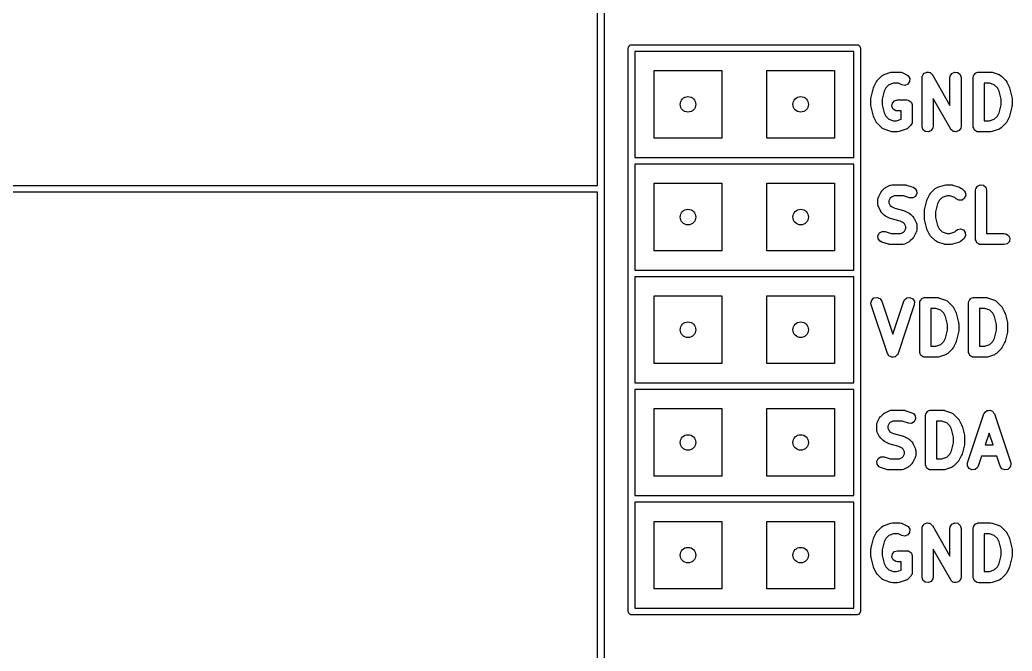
# Model space of a CAD drawing. Extents: x 0.02 to 3.19, y 0.04 to 3.94.
# Drawn here: x 2.307 to 3.188, y 1.64 to 2.2 of the extents above; entities that cross this region are included whole.
import ezdxf

# ---------------------------------------------------------------- set-up
doc = ezdxf.new("R2010")
doc.units = 0
doc.header["$MEASUREMENT"] = 0
doc.layers.add('BLACK', color=7, linetype='CONTINUOUS')

msp = doc.modelspace()

# ---------------------------------------------------------------- linework, layer by layer
at = {"layer": 'BLACK', "linetype": 'CONTINUOUS'}
for p, q in [((2.82559, 3.55), (2.82559, 2.05)), ((2.81969, 2.05295), (2.81969, 3.54705)), ((2.84705, 2.175), (2.84711, 2.17538)), ((2.84709, 2.17551), (2.84716, 2.17563)), ((2.84711, 2.17538), (2.84709, 2.17551)), ((2.84716, 2.17563), (2.84723, 2.17601)), ((2.84723, 2.17601), (2.84772, 2.1766)), ((2.84772, 2.1766), (2.8481, 2.17726)), ((2.8481, 2.17726), (2.84835, 2.17735)), ((2.84835, 2.17735), (2.84852, 2.17756)), ((2.84852, 2.17756), (2.84928, 2.17769)), ((2.84928, 2.17769), (2.85, 2.17795)), ((2.85, 2.17795), (3.05, 2.17795)), ((3.05, 2.17795), (3.05038, 2.17789)), ((3.05038, 2.17789), (3.05051, 2.17791)), ((3.05051, 2.17791), (3.05063, 2.17784)), ((3.05063, 2.17784), (3.05101, 2.17777)), ((3.05101, 2.17777), (3.0516, 2.17728)), ((3.0516, 2.17728), (3.05226, 2.1769)), ((3.05226, 2.1769), (3.05235, 2.17665)), ((3.05235, 2.17665), (3.05256, 2.17648)), ((3.05256, 2.17648), (3.05269, 2.17572)), ((3.05269, 2.17572), (3.05295, 2.175)), ((2.84705, 2.075), (2.84705, 2.175)), ((2.85295, 2.17205), (2.85295, 2.07795)), ((3.04705, 2.17205), (2.85295, 2.17205)), ((3.04705, 2.07795), (3.04705, 2.17205)), ((3.05295, 2.175), (3.05295, 2.075)), ((2.87, 2.095), (2.87, 2.155)), ((2.87, 2.155), (2.93, 2.155)), ((2.93, 2.155), (2.93, 2.095)), ((2.97, 2.095), (2.97, 2.155)), ((2.97, 2.155), (3.03, 2.155)), ((3.03, 2.155), (3.03, 2.095)), ((3.0679, 2.14608), (3.07203, 2.1502)), ((3.07203, 2.1502), (3.07315, 2.15104)), ((3.07315, 2.15104), (3.07358, 2.15114)), ((3.07358, 2.15114), (3.07395, 2.15139)), ((3.07395, 2.15139), (3.08014, 2.15345)), ((3.08014, 2.15345), (3.08152, 2.1537)), ((3.08152, 2.1537), (3.0816, 2.15368)), ((3.0816, 2.15368), (3.08169, 2.15371)), ((3.08169, 2.15371), (3.08788, 2.15371)), ((3.08788, 2.15371), (3.08927, 2.15351)), ((3.08927, 2.15351), (3.08964, 2.15326)), ((3.08964, 2.15326), (3.09008, 2.15319)), ((3.09008, 2.15319), (3.0942, 2.15112)), ((3.0942, 2.15112), (3.09536, 2.15033)), ((3.09536, 2.15033), (3.09677, 2.14794)), ((3.10771, 2.14878), (3.1079, 2.15017)), ((3.10771, 2.10548), (3.10771, 2.14878)), ((3.1079, 2.15017), (3.10798, 2.15028)), ((3.10798, 2.15041), (3.10872, 2.15144)), ((3.10798, 2.15028), (3.10798, 2.15041)), ((3.10872, 2.15144), (3.1094, 2.1525)), ((3.1094, 2.1525), (3.10952, 2.15256)), ((3.10952, 2.15256), (3.1096, 2.15267)), ((3.1096, 2.15267), (3.11078, 2.15313)), ((3.11078, 2.15313), (3.11193, 2.15366)), ((3.11193, 2.15366), (3.11206, 2.15364)), ((3.11206, 2.15364), (3.11218, 2.15369)), ((3.11218, 2.15369), (3.11342, 2.15344)), ((3.11342, 2.15344), (3.11467, 2.15326)), ((3.11467, 2.15326), (3.11477, 2.15317)), ((3.11477, 2.15317), (3.1149, 2.15315)), ((3.1149, 2.15315), (3.11581, 2.15227)), ((3.11581, 2.15227), (3.11677, 2.15144)), ((3.11677, 2.15144), (3.1168, 2.15132)), ((3.1168, 2.15132), (3.1169, 2.15123)), ((3.1169, 2.15123), (3.13245, 2.12401)), ((3.13245, 2.14878), (3.13265, 2.15017)), ((3.13245, 2.12401), (3.13245, 2.14878)), ((3.13265, 2.15017), (3.13415, 2.1525)), ((3.13415, 2.1525), (3.13667, 2.15366)), ((3.13667, 2.15366), (3.13942, 2.15326)), ((3.13942, 2.15326), (3.14151, 2.15144)), ((3.14151, 2.15144), (3.14229, 2.14878)), ((3.14229, 2.14878), (3.14229, 2.10548)), ((3.15307, 2.14878), (3.15327, 2.15017)), ((3.15307, 2.10548), (3.15307, 2.14878)), ((3.15327, 2.15017), (3.15347, 2.15047)), ((3.15347, 2.15047), (3.15352, 2.15083)), ((3.15352, 2.15083), (3.15421, 2.15162)), ((3.15421, 2.15162), (3.15477, 2.1525)), ((3.15477, 2.1525), (3.1551, 2.15265)), ((3.1551, 2.15265), (3.15534, 2.15292)), ((3.15534, 2.15292), (3.15634, 2.15322)), ((3.15634, 2.15322), (3.1573, 2.15366)), ((3.1573, 2.15366), (3.15765, 2.1536)), ((3.15765, 2.1536), (3.158, 2.15371)), ((3.158, 2.15371), (3.16831, 2.15371)), ((3.16831, 2.15371), (3.16969, 2.15351)), ((3.16969, 2.15351), (3.16977, 2.15346)), ((3.16977, 2.15346), (3.16986, 2.15345)), ((3.16986, 2.15345), (3.17605, 2.15139)), ((3.17605, 2.15139), (3.1773, 2.15076)), ((3.1773, 2.15076), (3.17758, 2.15042)), ((3.17758, 2.15042), (3.17797, 2.1502)), ((3.17797, 2.1502), (3.1821, 2.14608)), ((3.06455, 2.13967), (3.06489, 2.1405)), ((3.06489, 2.1405), (3.06492, 2.14067)), ((3.06492, 2.14067), (3.06698, 2.1448)), ((3.06698, 2.1448), (3.06778, 2.14595)), ((3.06778, 2.14595), (3.06786, 2.146)), ((3.06786, 2.146), (3.0679, 2.14608)), ((3.07816, 2.14242), (3.07543, 2.13968)), ((3.08249, 2.14386), (3.07816, 2.14242)), ((3.08672, 2.14386), (3.08249, 2.14386)), ((3.0898, 2.14232), (3.08672, 2.14386)), ((3.09253, 2.14183), (3.0898, 2.14232)), ((3.09509, 2.14289), (3.09253, 2.14183)), ((3.09667, 2.14517), (3.09509, 2.14289)), ((3.09677, 2.14794), (3.09667, 2.14517)), ((3.16751, 2.14386), (3.16292, 2.14386)), ((3.16292, 2.14386), (3.16292, 2.1104)), ((3.17184, 2.14242), (3.16751, 2.14386)), ((3.17457, 2.13968), (3.17184, 2.14242)), ((3.1821, 2.14608), (3.18294, 2.14496)), ((3.18294, 2.14496), (3.18296, 2.14487)), ((3.18296, 2.14487), (3.18302, 2.1448)), ((3.18302, 2.1448), (3.18508, 2.14067)), ((3.18508, 2.14067), (3.18537, 2.13982)), ((3.18537, 2.13982), (3.18545, 2.13967)), ((3.06234, 2.13022), (3.06249, 2.13128)), ((3.06248, 2.13142), (3.06455, 2.13967)), ((3.06249, 2.13128), (3.06248, 2.13142)), ((3.07396, 2.13676), (3.07218, 2.12962)), ((3.07543, 2.13968), (3.07396, 2.13676)), ((3.17604, 2.13676), (3.17457, 2.13968)), ((3.17782, 2.12962), (3.17604, 2.13676)), ((3.18545, 2.13967), (3.18752, 2.13142)), ((3.18752, 2.13142), (3.18763, 2.13035)), ((3.06234, 2.12404), (3.06234, 2.13022)), ((3.06237, 2.12391), (3.06234, 2.12404)), ((3.06248, 2.12284), (3.06237, 2.12391)), ((3.06455, 2.11459), (3.06248, 2.12284)), ((3.07218, 2.12962), (3.07218, 2.12464)), ((3.07218, 2.12464), (3.07396, 2.11751)), ((3.08095, 2.12334), (3.08134, 2.12608)), ((3.0821, 2.12081), (3.08095, 2.12334)), ((3.08134, 2.12608), (3.08316, 2.12818)), ((3.08316, 2.12818), (3.08582, 2.12896)), ((3.08582, 2.12896), (3.09407, 2.12896)), ((3.09407, 2.12896), (3.09545, 2.12876)), ((3.09545, 2.12876), (3.09576, 2.12857)), ((3.09576, 2.12857), (3.09611, 2.12851)), ((3.09611, 2.12851), (3.0969, 2.12783)), ((3.0969, 2.12783), (3.09779, 2.12726)), ((3.09779, 2.12726), (3.09793, 2.12693)), ((3.09793, 2.12693), (3.09821, 2.1267)), ((3.09821, 2.1267), (3.0985, 2.12569)), ((3.0985, 2.12569), (3.09894, 2.12474)), ((3.09894, 2.12474), (3.09889, 2.12438)), ((3.09889, 2.12438), (3.09899, 2.12404)), ((3.09899, 2.12404), (3.09899, 2.1096)), ((3.1331, 2.10304), (3.11755, 2.13025)), ((3.11755, 2.13025), (3.11755, 2.10548)), ((3.17604, 2.11751), (3.17782, 2.12464)), ((3.17782, 2.12464), (3.17782, 2.12962)), ((3.18752, 2.12284), (3.18545, 2.11459)), ((3.18766, 2.12404), (3.18751, 2.12298)), ((3.18751, 2.12298), (3.18752, 2.12284)), ((3.18763, 2.13035), (3.18766, 2.13022)), ((3.18766, 2.13022), (3.18766, 2.12404)), ((3.06463, 2.11445), (3.06455, 2.11459)), ((3.06492, 2.11359), (3.06463, 2.11445)), ((3.06698, 2.10946), (3.06492, 2.11359)), ((3.07396, 2.11751), (3.07543, 2.11458)), ((3.07543, 2.11458), (3.07816, 2.11184)), ((3.08443, 2.11932), (3.0821, 2.12081)), ((3.08582, 2.11912), (3.08443, 2.11932)), ((3.08915, 2.11912), (3.08582, 2.11912)), ((3.08915, 2.11177), (3.08915, 2.11912)), ((3.17184, 2.11184), (3.17457, 2.11458)), ((3.17457, 2.11458), (3.17604, 2.11751)), ((3.18508, 2.11359), (3.18302, 2.10946)), ((3.18511, 2.11376), (3.18508, 2.11359)), ((3.18545, 2.11459), (3.18511, 2.11376)), ((3.06704, 2.1094), (3.06698, 2.10946)), ((3.06706, 2.10931), (3.06704, 2.1094)), ((3.0679, 2.10818), (3.06706, 2.10931)), ((3.07203, 2.10406), (3.0679, 2.10818)), ((3.07816, 2.11184), (3.08249, 2.1104)), ((3.08249, 2.1104), (3.08502, 2.1104)), ((3.08502, 2.1104), (3.08915, 2.11177)), ((3.09755, 2.10612), (3.09548, 2.10406)), ((3.09813, 2.10719), (3.09755, 2.10612)), ((3.09879, 2.10822), (3.09813, 2.10719)), ((3.09882, 2.10846), (3.09879, 2.10822)), ((3.09888, 2.10856), (3.09882, 2.10846)), ((3.09899, 2.1096), (3.09886, 2.10873)), ((3.09886, 2.10873), (3.09888, 2.10856)), ((3.10849, 2.10282), (3.10771, 2.10548)), ((3.11755, 2.10548), (3.11735, 2.10409)), ((3.14229, 2.10548), (3.1421, 2.10409)), ((3.15318, 2.10513), (3.15307, 2.10548)), ((3.15312, 2.10478), (3.15318, 2.10513)), ((3.15356, 2.10382), (3.15312, 2.10478)), ((3.16292, 2.1104), (3.16751, 2.1104)), ((3.16751, 2.1104), (3.17184, 2.11184)), ((3.1821, 2.10818), (3.17797, 2.10406)), ((3.18214, 2.10826), (3.1821, 2.10818)), ((3.18222, 2.10831), (3.18214, 2.10826)), ((3.18302, 2.10946), (3.18222, 2.10831)), ((3.07242, 2.10385), (3.07203, 2.10406)), ((3.0727, 2.1035), (3.07242, 2.10385)), ((3.07395, 2.10287), (3.0727, 2.1035)), ((3.08014, 2.10081), (3.07395, 2.10287)), ((3.08023, 2.10081), (3.08014, 2.10081)), ((3.08031, 2.10076), (3.08023, 2.10081)), ((3.08169, 2.10056), (3.08031, 2.10076)), ((3.08582, 2.10056), (3.08169, 2.10056)), ((3.08591, 2.10058), (3.08582, 2.10056)), ((3.086, 2.10056), (3.08591, 2.10058)), ((3.08737, 2.10081), (3.086, 2.10056)), ((3.09356, 2.10287), (3.08737, 2.10081)), ((3.09393, 2.10313), (3.09356, 2.10287)), ((3.09436, 2.10322), (3.09393, 2.10313)), ((3.09548, 2.10406), (3.09436, 2.10322)), ((3.11058, 2.101), (3.10849, 2.10282)), ((3.11333, 2.10061), (3.11058, 2.101)), ((3.11585, 2.10176), (3.11333, 2.10061)), ((3.11735, 2.10409), (3.11585, 2.10176)), ((3.1332, 2.10294), (3.1331, 2.10304)), ((3.13323, 2.10282), (3.1332, 2.10294)), ((3.13419, 2.10199), (3.13323, 2.10282)), ((3.1351, 2.10111), (3.13419, 2.10199)), ((3.13523, 2.10109), (3.1351, 2.10111)), ((3.13533, 2.101), (3.13523, 2.10109)), ((3.13658, 2.10082), (3.13533, 2.101)), ((3.13782, 2.10058), (3.13658, 2.10082)), ((3.13794, 2.10062), (3.13782, 2.10058)), ((3.13807, 2.10061), (3.13794, 2.10062)), ((3.13922, 2.10113), (3.13807, 2.10061)), ((3.1404, 2.1016), (3.13922, 2.10113)), ((3.14048, 2.1017), (3.1404, 2.1016)), ((3.1406, 2.10176), (3.14048, 2.1017)), ((3.14128, 2.10282), (3.1406, 2.10176)), ((3.14202, 2.10385), (3.14128, 2.10282)), ((3.1421, 2.10409), (3.14202, 2.10398)), ((3.14202, 2.10398), (3.14202, 2.10385)), ((3.15386, 2.10282), (3.15356, 2.10382)), ((3.15413, 2.10258), (3.15386, 2.10282)), ((3.15428, 2.10225), (3.15413, 2.10258)), ((3.15516, 2.10169), (3.15428, 2.10225)), ((3.15595, 2.101), (3.15516, 2.10169)), ((3.15631, 2.10095), (3.15595, 2.101)), ((3.15661, 2.10076), (3.15631, 2.10095)), ((3.158, 2.10056), (3.15661, 2.10076)), ((3.16831, 2.10056), (3.158, 2.10056)), ((3.1684, 2.10058), (3.16831, 2.10056)), ((3.16848, 2.10056), (3.1684, 2.10058)), ((3.16986, 2.10081), (3.16848, 2.10056)), ((3.17605, 2.10287), (3.16986, 2.10081)), ((3.17642, 2.10313), (3.17605, 2.10287)), ((3.17685, 2.10322), (3.17642, 2.10313)), ((3.17797, 2.10406), (3.17685, 2.10322)), ((2.93, 2.095), (2.87, 2.095)), ((3.03, 2.095), (2.97, 2.095)), ((2.84705, 1.975), (2.84705, 2.075)), ((2.84705, 2.075), (2.84705, 2.075)), ((2.85295, 2.07795), (3.04705, 2.07795)), ((2.85295, 2.07205), (2.85295, 1.97795)), ((3.04705, 2.07205), (2.85295, 2.07205)), ((3.04705, 1.97795), (3.04705, 2.07205)), ((3.05295, 2.075), (3.05295, 1.975)), ((0.030315, 2.05295), (2.81969, 2.05295)), ((2.87, 1.995), (2.87, 2.055)), ((2.87, 2.055), (2.93, 2.055)), ((2.93, 2.055), (2.93, 1.995)), ((2.97, 1.995), (2.97, 2.055)), ((2.97, 2.055), (3.03, 2.055)), ((3.03, 2.055), (3.03, 1.995)), ((3.07537, 2.05112), (3.07949, 2.05319)), ((3.07949, 2.05319), (3.08082, 2.05363)), ((3.08082, 2.05363), (3.08126, 2.05358)), ((3.08126, 2.05358), (3.08169, 2.05371)), ((3.08169, 2.05371), (3.092, 2.05371)), ((3.092, 2.05371), (3.09339, 2.05351)), ((3.09339, 2.05351), (3.09347, 2.05346)), ((3.09347, 2.05346), (3.09356, 2.05345)), ((3.09356, 2.05345), (3.09975, 2.05139)), ((3.12138, 2.05139), (3.12757, 2.05345)), ((3.12757, 2.05345), (3.12895, 2.0537)), ((3.12895, 2.0537), (3.12904, 2.05368)), ((3.12904, 2.05368), (3.12912, 2.05371)), ((3.12912, 2.05371), (3.13325, 2.05371)), ((3.13325, 2.05371), (3.13464, 2.05351)), ((3.13464, 2.05351), (3.13471, 2.05346)), ((3.13471, 2.05346), (3.13481, 2.05345)), ((3.13481, 2.05345), (3.14099, 2.05139)), ((3.15534, 2.05017), (3.15684, 2.0525)), ((3.15684, 2.0525), (3.15936, 2.05366)), ((3.15936, 2.05366), (3.1621, 2.05326)), ((3.1621, 2.05326), (3.1642, 2.05144)), ((2.81969, 2.04705), (0.030315, 2.04705)), ((2.81969, 0.552953), (2.81969, 2.04705)), ((2.82559, 2.05), (2.82559, 0.55)), ((3.06904, 2.04274), (3.0711, 2.04686)), ((3.0711, 2.04686), (3.0719, 2.04801)), ((3.0719, 2.04801), (3.07198, 2.04806)), ((3.07198, 2.04806), (3.07203, 2.04814)), ((3.07203, 2.04814), (3.07409, 2.0502)), ((3.07409, 2.0502), (3.07521, 2.05104)), ((3.07521, 2.05104), (3.0753, 2.05106)), ((3.0753, 2.05106), (3.07537, 2.05112)), ((3.08285, 2.04386), (3.08048, 2.04268)), ((3.09121, 2.04386), (3.08285, 2.04386)), ((3.09663, 2.04205), (3.09121, 2.04386)), ((3.10179, 2.04337), (3.09941, 2.04195)), ((3.09975, 2.05139), (3.101, 2.05076)), ((3.101, 2.05076), (3.10274, 2.0486)), ((3.10303, 2.04585), (3.10179, 2.04337)), ((3.10274, 2.0486), (3.10303, 2.04585)), ((3.11235, 2.04067), (3.11441, 2.0448)), ((3.11441, 2.0448), (3.11521, 2.04595)), ((3.11521, 2.04595), (3.11529, 2.046)), ((3.11529, 2.046), (3.11533, 2.04608)), ((3.11533, 2.04608), (3.11946, 2.0502)), ((3.11946, 2.0502), (3.12058, 2.05104)), ((3.12058, 2.05104), (3.12102, 2.05114)), ((3.12102, 2.05114), (3.12138, 2.05139)), ((3.12992, 2.04386), (3.1256, 2.04242)), ((3.13245, 2.04386), (3.12992, 2.04386)), ((3.13678, 2.04242), (3.13245, 2.04386)), ((3.14099, 2.05139), (3.14224, 2.05076)), ((3.14224, 2.05076), (3.14252, 2.05042)), ((3.14252, 2.05042), (3.14292, 2.0502)), ((3.14292, 2.0502), (3.14498, 2.04814)), ((3.14498, 2.04814), (3.14582, 2.04702)), ((3.14641, 2.04431), (3.14544, 2.04171)), ((3.14582, 2.04702), (3.14641, 2.04431)), ((3.15514, 2.04878), (3.15534, 2.05017)), ((3.15514, 2.00548), (3.15514, 2.04878)), ((3.1642, 2.05144), (3.16498, 2.04878)), ((3.16498, 2.04878), (3.16498, 2.0104)), ((3.06852, 2.04054), (3.06872, 2.04192)), ((3.06852, 2.03641), (3.06852, 2.04054)), ((3.06865, 2.03598), (3.06852, 2.03641)), ((3.0686, 2.03554), (3.06865, 2.03598)), ((3.06904, 2.03421), (3.0686, 2.03554)), ((3.06872, 2.04192), (3.06896, 2.0423)), ((3.06896, 2.0423), (3.06904, 2.04274)), ((3.0711, 2.03009), (3.06904, 2.03421)), ((3.07955, 2.04174), (3.07837, 2.03937)), ((3.07837, 2.03937), (3.07837, 2.03757)), ((3.07837, 2.03757), (3.07955, 2.0352)), ((3.08048, 2.04268), (3.07955, 2.04174)), ((3.07955, 2.0352), (3.08048, 2.03427)), ((3.08048, 2.03427), (3.08341, 2.03281)), ((3.09941, 2.04195), (3.09663, 2.04205)), ((3.10991, 2.03142), (3.11198, 2.03967)), ((3.11198, 2.03967), (3.11232, 2.0405)), ((3.11232, 2.0405), (3.11235, 2.04067)), ((3.12139, 2.03676), (3.11961, 2.02962)), ((3.12286, 2.03968), (3.12139, 2.03676)), ((3.1256, 2.04242), (3.12286, 2.03968)), ((3.13802, 2.04118), (3.13678, 2.04242)), ((3.14045, 2.03985), (3.13802, 2.04118)), ((3.14322, 2.04005), (3.14045, 2.03985)), ((3.14544, 2.04171), (3.14322, 2.04005)), ((3.07117, 2.03002), (3.0711, 2.03009)), ((3.07119, 2.02993), (3.07117, 2.03002)), ((3.07203, 2.02881), (3.07119, 2.02993)), ((3.07409, 2.02674), (3.07203, 2.02881)), ((3.07417, 2.0267), (3.07409, 2.02674)), ((3.07422, 2.02662), (3.07417, 2.0267)), ((3.07537, 2.02582), (3.07422, 2.02662)), ((3.07949, 2.02376), (3.07537, 2.02582)), ((3.08341, 2.03281), (3.09114, 2.03087)), ((3.09114, 2.03087), (3.09197, 2.03053)), ((3.09197, 2.03053), (3.09214, 2.0305)), ((3.09214, 2.0305), (3.09627, 2.02844)), ((3.09627, 2.02844), (3.09742, 2.02764)), ((3.09742, 2.02764), (3.09747, 2.02756)), ((3.09747, 2.02756), (3.09755, 2.02752)), ((3.09755, 2.02752), (3.09961, 2.02545)), ((3.09961, 2.02545), (3.10045, 2.02433)), ((3.10977, 2.03022), (3.10992, 2.03128)), ((3.10977, 2.02404), (3.10977, 2.03022)), ((3.10992, 2.03128), (3.10991, 2.03142)), ((3.11961, 2.02962), (3.11961, 2.02464)), ((3.07966, 2.02373), (3.07949, 2.02376)), ((3.0805, 2.02339), (3.07966, 2.02373)), ((3.08822, 2.02146), (3.0805, 2.02339)), ((3.09115, 2.01999), (3.08822, 2.02146)), ((3.09208, 2.01906), (3.09115, 2.01999)), ((3.09327, 2.01669), (3.09208, 2.01906)), ((3.09327, 2.01489), (3.09327, 2.01669)), ((3.10045, 2.02433), (3.10047, 2.02424)), ((3.10047, 2.02424), (3.10053, 2.02418)), ((3.10053, 2.02418), (3.10259, 2.02005)), ((3.10259, 2.02005), (3.10303, 2.01872)), ((3.10303, 2.01872), (3.10299, 2.01828)), ((3.10299, 2.01828), (3.10311, 2.01785)), ((3.10311, 2.01785), (3.10311, 2.01373)), ((3.10981, 2.02391), (3.10977, 2.02404)), ((3.10991, 2.02284), (3.10981, 2.02391)), ((3.11198, 2.01459), (3.10991, 2.02284)), ((3.11961, 2.02464), (3.12139, 2.01751)), ((3.12139, 2.01751), (3.12286, 2.01458)), ((3.0686, 2.00842), (3.06984, 2.01089)), ((3.0689, 2.00566), (3.0686, 2.00842)), ((3.06984, 2.01089), (3.07223, 2.01231)), ((3.07223, 2.01231), (3.075, 2.01221)), ((3.075, 2.01221), (3.08043, 2.0104)), ((3.08043, 2.0104), (3.08878, 2.0104)), ((3.08878, 2.0104), (3.09115, 2.01158)), ((3.09115, 2.01158), (3.09208, 2.01252)), ((3.09208, 2.01252), (3.09327, 2.01489)), ((3.10259, 2.01153), (3.10053, 2.0074)), ((3.10267, 2.01196), (3.10259, 2.01153)), ((3.10291, 2.01234), (3.10267, 2.01196)), ((3.10311, 2.01373), (3.10291, 2.01234)), ((3.11206, 2.01445), (3.11198, 2.01459)), ((3.11235, 2.01359), (3.11206, 2.01445)), ((3.11441, 2.00946), (3.11235, 2.01359)), ((3.11447, 2.0094), (3.11441, 2.00946)), ((3.11449, 2.00931), (3.11447, 2.0094)), ((3.11533, 2.00818), (3.11449, 2.00931)), ((3.11946, 2.00406), (3.11533, 2.00818)), ((3.12286, 2.01458), (3.1256, 2.01184)), ((3.1256, 2.01184), (3.12992, 2.0104)), ((3.12992, 2.0104), (3.13245, 2.0104)), ((3.13245, 2.0104), (3.13678, 2.01184)), ((3.13678, 2.01184), (3.13802, 2.01308)), ((3.13802, 2.01308), (3.13914, 2.01392)), ((3.13914, 2.01392), (3.14185, 2.01451)), ((3.14185, 2.01451), (3.14445, 2.01354)), ((3.14445, 2.01354), (3.14611, 2.01132)), ((3.14631, 2.00856), (3.14498, 2.00612)), ((3.14611, 2.01132), (3.14631, 2.00856)), ((3.16498, 2.0104), (3.18068, 2.0104)), ((3.18068, 2.0104), (3.18207, 2.0102)), ((3.18207, 2.0102), (3.1844, 2.0087)), ((3.1844, 2.0087), (3.18555, 2.00618)), ((3.07064, 2.0035), (3.0689, 2.00566)), ((3.07189, 2.00287), (3.07064, 2.0035)), ((3.07807, 2.00081), (3.07189, 2.00287)), ((3.07817, 2.00081), (3.07807, 2.00081)), ((3.07824, 2.00076), (3.07817, 2.00081)), ((3.07963, 2.00056), (3.07824, 2.00076)), ((3.08994, 2.00056), (3.07963, 2.00056)), ((3.09037, 2.00068), (3.08994, 2.00056)), ((3.09081, 2.00063), (3.09037, 2.00068)), ((3.09214, 2.00108), (3.09081, 2.00063)), ((3.09627, 2.00314), (3.09214, 2.00108)), ((3.09633, 2.0032), (3.09627, 2.00314)), ((3.09642, 2.00322), (3.09633, 2.0032)), ((3.09755, 2.00406), (3.09642, 2.00322)), ((3.09961, 2.00612), (3.09755, 2.00406)), ((3.09965, 2.0062), (3.09961, 2.00612)), ((3.09973, 2.00625), (3.09965, 2.0062)), ((3.10053, 2.0074), (3.09973, 2.00625)), ((3.11985, 2.00385), (3.11946, 2.00406)), ((3.12013, 2.0035), (3.11985, 2.00385)), ((3.12138, 2.00287), (3.12013, 2.0035)), ((3.12757, 2.00081), (3.12138, 2.00287)), ((3.12766, 2.00081), (3.12757, 2.00081)), ((3.12774, 2.00076), (3.12766, 2.00081)), ((3.12912, 2.00056), (3.12774, 2.00076)), ((3.13325, 2.00056), (3.12912, 2.00056)), ((3.13334, 2.00058), (3.13325, 2.00056)), ((3.13343, 2.00056), (3.13334, 2.00058)), ((3.13481, 2.00081), (3.13343, 2.00056)), ((3.14099, 2.00287), (3.13481, 2.00081)), ((3.14136, 2.00313), (3.14099, 2.00287)), ((3.14179, 2.00322), (3.14136, 2.00313)), ((3.14292, 2.00406), (3.14179, 2.00322)), ((3.14498, 2.00612), (3.14292, 2.00406)), ((3.15524, 2.00513), (3.15514, 2.00548)), ((3.15519, 2.00478), (3.15524, 2.00513)), ((3.15562, 2.00382), (3.15519, 2.00478)), ((3.15592, 2.00282), (3.15562, 2.00382)), ((3.15619, 2.00258), (3.15592, 2.00282)), ((3.15634, 2.00225), (3.15619, 2.00258)), ((3.15722, 2.00169), (3.15634, 2.00225)), ((3.15801, 2.001), (3.15722, 2.00169)), ((3.15837, 2.00095), (3.15801, 2.001)), ((3.15867, 2.00076), (3.15837, 2.00095)), ((3.16006, 2.00056), (3.15867, 2.00076)), ((3.18068, 2.00056), (3.16006, 2.00056)), ((3.18334, 2.00134), (3.18068, 2.00056)), ((3.18516, 2.00343), (3.18334, 2.00134)), ((3.18555, 2.00618), (3.18516, 2.00343)), ((2.93, 1.995), (2.87, 1.995)), ((3.03, 1.995), (2.97, 1.995)), ((2.84705, 1.875), (2.84705, 1.975)), ((2.84705, 1.975), (2.84705, 1.975)), ((2.85295, 1.97795), (3.04705, 1.97795)), ((3.05295, 1.975), (3.05295, 1.875)), ((2.85295, 1.97205), (2.85295, 1.87795)), ((3.04705, 1.97205), (2.85295, 1.97205)), ((3.04705, 1.87795), (3.04705, 1.97205)), ((2.87, 1.895), (2.87, 1.955)), ((2.87, 1.955), (2.93, 1.955)), ((2.93, 1.955), (2.93, 1.895)), ((2.97, 1.895), (2.97, 1.955)), ((2.97, 1.955), (3.03, 1.955)), ((3.03, 1.955), (3.03, 1.895)), ((3.06234, 1.94861), (3.06302, 1.95129)), ((3.06259, 1.94723), (3.06234, 1.94861)), ((3.07702, 1.90392), (3.06259, 1.94723)), ((3.06302, 1.95129), (3.06505, 1.95318)), ((3.06505, 1.95318), (3.06778, 1.95368)), ((3.06778, 1.95368), (3.07034, 1.95262)), ((3.07034, 1.95262), (3.07193, 1.95034)), ((3.07193, 1.95034), (3.08169, 1.92104)), ((3.08169, 1.92104), (3.09146, 1.95034)), ((3.1008, 1.94723), (3.08636, 1.90392)), ((3.09146, 1.95034), (3.09209, 1.95159)), ((3.09209, 1.95159), (3.09425, 1.95333)), ((3.09425, 1.95333), (3.097, 1.95363)), ((3.097, 1.95363), (3.09948, 1.95238)), ((3.09948, 1.95238), (3.1009, 1.95)), ((3.1009, 1.95), (3.1008, 1.94723)), ((3.10564, 1.94878), (3.10584, 1.95017)), ((3.10564, 1.90548), (3.10564, 1.94878)), ((3.10584, 1.95017), (3.10604, 1.95047)), ((3.10604, 1.95047), (3.10609, 1.95083)), ((3.10609, 1.95083), (3.10677, 1.95162)), ((3.10677, 1.95162), (3.10734, 1.9525)), ((3.10734, 1.9525), (3.10767, 1.95265)), ((3.10767, 1.95265), (3.1079, 1.95292)), ((3.1079, 1.95292), (3.10891, 1.95322)), ((3.10891, 1.95322), (3.10986, 1.95366)), ((3.10986, 1.95366), (3.11022, 1.9536)), ((3.11022, 1.9536), (3.11056, 1.95371)), ((3.11056, 1.95371), (3.12088, 1.95371)), ((3.12088, 1.95371), (3.12226, 1.95351)), ((3.12226, 1.95351), (3.12234, 1.95346)), ((3.12234, 1.95346), (3.12243, 1.95345)), ((3.12243, 1.95345), (3.12862, 1.95139)), ((3.12862, 1.95139), (3.12987, 1.95076)), ((3.12987, 1.95076), (3.13015, 1.95042)), ((3.13015, 1.95042), (3.13054, 1.9502)), ((3.13054, 1.9502), (3.13467, 1.94608)), ((3.13467, 1.94608), (3.13551, 1.94496)), ((3.14895, 1.94878), (3.14915, 1.95017)), ((3.14895, 1.90548), (3.14895, 1.94878)), ((3.14915, 1.95017), (3.14934, 1.95047)), ((3.14934, 1.95047), (3.14939, 1.95083)), ((3.14939, 1.95083), (3.15008, 1.95162)), ((3.15008, 1.95162), (3.15065, 1.9525)), ((3.15065, 1.9525), (3.15098, 1.95265)), ((3.15098, 1.95265), (3.15121, 1.95292)), ((3.15121, 1.95292), (3.15222, 1.95322)), ((3.15222, 1.95322), (3.15317, 1.95366)), ((3.15317, 1.95366), (3.15353, 1.9536)), ((3.15353, 1.9536), (3.15387, 1.95371)), ((3.15387, 1.95371), (3.16418, 1.95371)), ((3.16418, 1.95371), (3.16557, 1.95351)), ((3.16557, 1.95351), (3.16565, 1.95346)), ((3.16565, 1.95346), (3.16574, 1.95345)), ((3.16574, 1.95345), (3.17193, 1.95139)), ((3.17193, 1.95139), (3.17318, 1.95076)), ((3.17318, 1.95076), (3.17346, 1.95042)), ((3.17346, 1.95042), (3.17385, 1.9502)), ((3.17385, 1.9502), (3.17797, 1.94608)), ((3.17797, 1.94608), (3.17881, 1.94496)), ((3.12008, 1.94386), (3.11549, 1.94386)), ((3.11549, 1.94386), (3.11549, 1.9104)), ((3.1244, 1.94242), (3.12008, 1.94386)), ((3.12714, 1.93968), (3.1244, 1.94242)), ((3.12861, 1.93676), (3.12714, 1.93968)), ((3.13551, 1.94496), (3.13553, 1.94487)), ((3.13553, 1.94487), (3.13559, 1.9448)), ((3.13559, 1.9448), (3.13765, 1.94067)), ((3.13765, 1.94067), (3.13794, 1.93982)), ((3.13794, 1.93982), (3.13802, 1.93967)), ((3.13802, 1.93967), (3.14009, 1.93142)), ((3.16338, 1.94386), (3.15879, 1.94386)), ((3.15879, 1.94386), (3.15879, 1.9104)), ((3.16771, 1.94242), (3.16338, 1.94386)), ((3.17045, 1.93968), (3.16771, 1.94242)), ((3.17191, 1.93676), (3.17045, 1.93968)), ((3.17881, 1.94496), (3.17883, 1.94487)), ((3.17883, 1.94487), (3.1789, 1.9448)), ((3.1789, 1.9448), (3.18096, 1.94067)), ((3.18096, 1.94067), (3.18124, 1.93982)), ((3.18124, 1.93982), (3.18133, 1.93967)), ((3.18133, 1.93967), (3.18339, 1.93142)), ((3.13039, 1.92962), (3.12861, 1.93676)), ((3.13039, 1.92464), (3.13039, 1.92962)), ((3.14009, 1.93142), (3.14019, 1.93035)), ((3.14019, 1.93035), (3.14023, 1.93022)), ((3.14023, 1.93022), (3.14023, 1.92404)), ((3.1737, 1.92962), (3.17191, 1.93676)), ((3.1737, 1.92464), (3.1737, 1.92962)), ((3.18339, 1.93142), (3.1835, 1.93035)), ((3.1835, 1.93035), (3.18354, 1.93022)), ((3.18354, 1.93022), (3.18354, 1.92404)), ((3.12861, 1.91751), (3.13039, 1.92464)), ((3.14009, 1.92284), (3.13802, 1.91459)), ((3.14023, 1.92404), (3.14008, 1.92298)), ((3.14008, 1.92298), (3.14009, 1.92284)), ((3.17191, 1.91751), (3.1737, 1.92464)), ((3.18339, 1.92284), (3.18133, 1.91459)), ((3.18354, 1.92404), (3.18339, 1.92298)), ((3.18339, 1.92298), (3.18339, 1.92284)), ((3.12008, 1.9104), (3.1244, 1.91184)), ((3.1244, 1.91184), (3.12714, 1.91458)), ((3.12714, 1.91458), (3.12861, 1.91751)), ((3.13765, 1.91359), (3.13559, 1.90946)), ((3.13768, 1.91376), (3.13765, 1.91359)), ((3.13802, 1.91459), (3.13768, 1.91376)), ((3.16338, 1.9104), (3.16771, 1.91184)), ((3.16771, 1.91184), (3.17045, 1.91458)), ((3.17045, 1.91458), (3.17191, 1.91751)), ((3.18096, 1.91359), (3.1789, 1.90946)), ((3.18099, 1.91376), (3.18096, 1.91359)), ((3.18133, 1.91459), (3.18099, 1.91376)), ((3.07772, 1.90292), (3.07702, 1.90392)), ((3.07834, 1.90188), (3.07772, 1.90292)), ((3.08573, 1.90267), (3.08479, 1.90191)), ((3.08585, 1.90289), (3.08573, 1.90267)), ((3.08593, 1.90297), (3.08585, 1.90289)), ((3.08597, 1.90314), (3.08593, 1.90297)), ((3.08636, 1.90392), (3.08597, 1.90314)), ((3.10574, 1.90513), (3.10564, 1.90548)), ((3.10569, 1.90478), (3.10574, 1.90513)), ((3.10613, 1.90382), (3.10569, 1.90478)), ((3.10642, 1.90282), (3.10613, 1.90382)), ((3.1067, 1.90258), (3.10642, 1.90282)), ((3.10685, 1.90225), (3.1067, 1.90258)), ((3.10773, 1.90169), (3.10685, 1.90225)), ((3.11549, 1.9104), (3.12008, 1.9104)), ((3.12862, 1.90287), (3.12243, 1.90081)), ((3.12898, 1.90313), (3.12862, 1.90287)), ((3.12942, 1.90322), (3.12898, 1.90313)), ((3.13054, 1.90406), (3.12942, 1.90322)), ((3.13467, 1.90818), (3.13054, 1.90406)), ((3.13471, 1.90826), (3.13467, 1.90818)), ((3.13479, 1.90831), (3.13471, 1.90826)), ((3.13559, 1.90946), (3.13479, 1.90831)), ((3.14905, 1.90513), (3.14895, 1.90548)), ((3.149, 1.90478), (3.14905, 1.90513)), ((3.14944, 1.90382), (3.149, 1.90478)), ((3.14973, 1.90282), (3.14944, 1.90382)), ((3.15, 1.90258), (3.14973, 1.90282)), ((3.15015, 1.90225), (3.15, 1.90258)), ((3.15103, 1.90169), (3.15015, 1.90225)), ((3.15879, 1.9104), (3.16338, 1.9104)), ((3.17193, 1.90287), (3.16574, 1.90081)), ((3.17229, 1.90313), (3.17193, 1.90287)), ((3.17273, 1.90322), (3.17229, 1.90313)), ((3.17385, 1.90406), (3.17273, 1.90322)), ((3.17797, 1.90818), (3.17385, 1.90406)), ((3.17802, 1.90826), (3.17797, 1.90818)), ((3.1781, 1.90831), (3.17802, 1.90826)), ((3.1789, 1.90946), (3.1781, 1.90831)), ((2.93, 1.895), (2.87, 1.895)), ((3.03, 1.895), (2.97, 1.895)), ((3.0785, 1.90179), (3.07834, 1.90188)), ((3.07861, 1.90164), (3.0785, 1.90179)), ((3.07973, 1.90118), (3.07861, 1.90164)), ((3.08082, 1.90063), (3.07973, 1.90118)), ((3.081, 1.90065), (3.08082, 1.90063)), ((3.08117, 1.90058), (3.081, 1.90065)), ((3.08237, 1.9008), (3.08117, 1.90058)), ((3.08357, 1.90093), (3.08237, 1.9008)), ((3.08372, 1.90104), (3.08357, 1.90093)), ((3.0839, 1.90108), (3.08372, 1.90104)), ((3.08479, 1.90191), (3.0839, 1.90108)), ((3.10852, 1.901), (3.10773, 1.90169)), ((3.10888, 1.90095), (3.10852, 1.901)), ((3.10918, 1.90076), (3.10888, 1.90095)), ((3.11056, 1.90056), (3.10918, 1.90076)), ((3.12088, 1.90056), (3.11056, 1.90056)), ((3.12096, 1.90058), (3.12088, 1.90056)), ((3.12105, 1.90056), (3.12096, 1.90058)), ((3.12243, 1.90081), (3.12105, 1.90056)), ((3.15183, 1.901), (3.15103, 1.90169)), ((3.15218, 1.90095), (3.15183, 1.901)), ((3.15248, 1.90076), (3.15218, 1.90095)), ((3.15387, 1.90056), (3.15248, 1.90076)), ((3.16418, 1.90056), (3.15387, 1.90056)), ((3.16427, 1.90058), (3.16418, 1.90056)), ((3.16436, 1.90056), (3.16427, 1.90058)), ((3.16574, 1.90081), (3.16436, 1.90056)), ((2.85295, 1.87795), (3.04705, 1.87795)), ((2.84705, 1.775), (2.84705, 1.875)), ((2.84705, 1.875), (2.84705, 1.875)), ((2.85295, 1.87205), (2.85295, 1.77795)), ((3.04705, 1.87205), (2.85295, 1.87205)), ((3.04705, 1.77795), (3.04705, 1.87205)), ((3.05295, 1.875), (3.05295, 1.775)), ((2.87, 1.795), (2.87, 1.855)), ((2.87, 1.855), (2.93, 1.855)), ((2.93, 1.855), (2.93, 1.795)), ((2.97, 1.795), (2.97, 1.855)), ((2.97, 1.855), (3.03, 1.855)), ((3.03, 1.855), (3.03, 1.795)), ((3.071, 1.84814), (3.07306, 1.8502)), ((3.07306, 1.8502), (3.07418, 1.85104)), ((3.07418, 1.85104), (3.07427, 1.85106)), ((3.07427, 1.85106), (3.07434, 1.85112)), ((3.07434, 1.85112), (3.07846, 1.85319)), ((3.07846, 1.85319), (3.07979, 1.85363)), ((3.07979, 1.85363), (3.08023, 1.85358)), ((3.08023, 1.85358), (3.08066, 1.85371)), ((3.08066, 1.85371), (3.09097, 1.85371)), ((3.09097, 1.85371), (3.09236, 1.85351)), ((3.09236, 1.85351), (3.09244, 1.85346)), ((3.09244, 1.85346), (3.09253, 1.85345)), ((3.09253, 1.85345), (3.09872, 1.85139)), ((3.09872, 1.85139), (3.09997, 1.85076)), ((3.09997, 1.85076), (3.10171, 1.8486)), ((3.1108, 1.84878), (3.111, 1.85017)), ((3.111, 1.85017), (3.11119, 1.85047)), ((3.11119, 1.85047), (3.11124, 1.85083)), ((3.11124, 1.85083), (3.11193, 1.85162)), ((3.11193, 1.85162), (3.1125, 1.8525)), ((3.1125, 1.8525), (3.11282, 1.85265)), ((3.11282, 1.85265), (3.11306, 1.85292)), ((3.11306, 1.85292), (3.11407, 1.85322)), ((3.11407, 1.85322), (3.11502, 1.85366)), ((3.11502, 1.85366), (3.11538, 1.8536)), ((3.11538, 1.8536), (3.11572, 1.85371)), ((3.11572, 1.85371), (3.12603, 1.85371)), ((3.12603, 1.85371), (3.12742, 1.85351)), ((3.12742, 1.85351), (3.1275, 1.85346)), ((3.1275, 1.85346), (3.12759, 1.85345)), ((3.12759, 1.85345), (3.13377, 1.85139)), ((3.13377, 1.85139), (3.13503, 1.85076)), ((3.13503, 1.85076), (3.13531, 1.85042)), ((3.13531, 1.85042), (3.1357, 1.8502)), ((3.1357, 1.8502), (3.13982, 1.84608)), ((3.14817, 1.80703), (3.16261, 1.85034)), ((3.16261, 1.85034), (3.163, 1.85112)), ((3.163, 1.85112), (3.16304, 1.85129)), ((3.16304, 1.85129), (3.16312, 1.85137)), ((3.16312, 1.85137), (3.16323, 1.85159)), ((3.16323, 1.85159), (3.16418, 1.85236)), ((3.16418, 1.85236), (3.16507, 1.85318)), ((3.16507, 1.85318), (3.16525, 1.85322)), ((3.16525, 1.85322), (3.16539, 1.85333)), ((3.16539, 1.85333), (3.1666, 1.85346)), ((3.1666, 1.85346), (3.1678, 1.85368)), ((3.1678, 1.85368), (3.16797, 1.85361)), ((3.16797, 1.85361), (3.16815, 1.85363)), ((3.16815, 1.85363), (3.16924, 1.85308)), ((3.16924, 1.85308), (3.17036, 1.85262)), ((3.17036, 1.85262), (3.17047, 1.85247)), ((3.17047, 1.85247), (3.17063, 1.85238)), ((3.17063, 1.85238), (3.17125, 1.85134)), ((3.17125, 1.85134), (3.17194, 1.85034)), ((3.17194, 1.85034), (3.18638, 1.80703)), ((3.06749, 1.84054), (3.06769, 1.84192)), ((3.06749, 1.83641), (3.06749, 1.84054)), ((3.06769, 1.84192), (3.06793, 1.8423)), ((3.06793, 1.8423), (3.06801, 1.84274)), ((3.06801, 1.84274), (3.07007, 1.84686)), ((3.07007, 1.84686), (3.07087, 1.84801)), ((3.07087, 1.84801), (3.07095, 1.84806)), ((3.07095, 1.84806), (3.071, 1.84814)), ((3.07852, 1.84174), (3.07733, 1.83937)), ((3.07945, 1.84268), (3.07852, 1.84174)), ((3.08182, 1.84386), (3.07945, 1.84268)), ((3.09017, 1.84386), (3.08182, 1.84386)), ((3.0956, 1.84205), (3.09017, 1.84386)), ((3.09837, 1.84195), (3.0956, 1.84205)), ((3.10076, 1.84337), (3.09837, 1.84195)), ((3.102, 1.84585), (3.10076, 1.84337)), ((3.10171, 1.8486), (3.102, 1.84585)), ((3.1108, 1.80548), (3.1108, 1.84878)), ((3.12523, 1.84386), (3.12064, 1.84386)), ((3.12064, 1.84386), (3.12064, 1.8104)), ((3.12956, 1.84242), (3.12523, 1.84386)), ((3.1323, 1.83968), (3.12956, 1.84242)), ((3.13982, 1.84608), (3.14066, 1.84496)), ((3.14066, 1.84496), (3.14068, 1.84487)), ((3.14068, 1.84487), (3.14074, 1.8448)), ((3.14074, 1.8448), (3.14281, 1.84067)), ((3.14281, 1.84067), (3.14309, 1.83982)), ((3.06762, 1.83598), (3.06749, 1.83641)), ((3.06757, 1.83554), (3.06762, 1.83598)), ((3.06801, 1.83421), (3.06757, 1.83554)), ((3.07007, 1.83009), (3.06801, 1.83421)), ((3.07733, 1.83937), (3.07733, 1.83757)), ((3.07733, 1.83757), (3.07852, 1.8352)), ((3.07852, 1.8352), (3.07945, 1.83427)), ((3.07945, 1.83427), (3.08238, 1.83281)), ((3.08238, 1.83281), (3.0901, 1.83087)), ((3.13376, 1.83676), (3.1323, 1.83968)), ((3.13555, 1.82962), (3.13376, 1.83676)), ((3.14309, 1.83982), (3.14318, 1.83967)), ((3.14318, 1.83967), (3.14524, 1.83142)), ((3.16728, 1.83322), (3.16379, 1.82277)), ((3.17076, 1.82277), (3.16728, 1.83322)), ((3.07014, 1.83002), (3.07007, 1.83009)), ((3.07016, 1.82993), (3.07014, 1.83002)), ((3.071, 1.82881), (3.07016, 1.82993)), ((3.07306, 1.82674), (3.071, 1.82881)), ((3.07314, 1.8267), (3.07306, 1.82674)), ((3.07319, 1.82662), (3.07314, 1.8267)), ((3.07434, 1.82582), (3.07319, 1.82662)), ((3.07846, 1.82376), (3.07434, 1.82582)), ((3.07863, 1.82373), (3.07846, 1.82376)), ((3.07947, 1.82339), (3.07863, 1.82373)), ((3.08719, 1.82146), (3.07947, 1.82339)), ((3.0901, 1.83087), (3.09094, 1.83053)), ((3.09094, 1.83053), (3.09111, 1.8305)), ((3.09111, 1.8305), (3.09524, 1.82844)), ((3.09524, 1.82844), (3.09639, 1.82764)), ((3.09639, 1.82764), (3.09643, 1.82756)), ((3.09643, 1.82756), (3.09652, 1.82752)), ((3.09652, 1.82752), (3.09858, 1.82545)), ((3.09858, 1.82545), (3.09942, 1.82433)), ((3.09942, 1.82433), (3.09944, 1.82424)), ((3.09944, 1.82424), (3.0995, 1.82418)), ((3.0995, 1.82418), (3.10156, 1.82005)), ((3.13376, 1.81751), (3.13555, 1.82464)), ((3.13555, 1.82464), (3.13555, 1.82962)), ((3.14524, 1.82284), (3.14318, 1.81459)), ((3.14524, 1.83142), (3.14535, 1.83035)), ((3.14539, 1.82404), (3.14524, 1.82298)), ((3.14524, 1.82298), (3.14524, 1.82284)), ((3.14535, 1.83035), (3.14539, 1.83022)), ((3.14539, 1.83022), (3.14539, 1.82404)), ((3.09012, 1.81999), (3.08719, 1.82146)), ((3.09105, 1.81906), (3.09012, 1.81999)), ((3.09224, 1.81669), (3.09105, 1.81906)), ((3.09105, 1.81252), (3.09224, 1.81489)), ((3.09224, 1.81489), (3.09224, 1.81669)), ((3.10156, 1.82005), (3.102, 1.81872)), ((3.102, 1.81872), (3.10196, 1.81828)), ((3.10196, 1.81828), (3.10208, 1.81785)), ((3.10208, 1.81785), (3.10208, 1.81373)), ((3.12956, 1.81184), (3.1323, 1.81458)), ((3.1323, 1.81458), (3.13376, 1.81751)), ((3.14318, 1.81459), (3.14284, 1.81376)), ((3.16379, 1.82277), (3.17076, 1.82277)), ((3.06757, 1.80842), (3.06881, 1.81089)), ((3.06787, 1.80566), (3.06757, 1.80842)), ((3.0696, 1.8035), (3.06787, 1.80566)), ((3.06881, 1.81089), (3.0712, 1.81231)), ((3.0712, 1.81231), (3.07397, 1.81221)), ((3.07397, 1.81221), (3.0794, 1.8104)), ((3.0794, 1.8104), (3.08775, 1.8104)), ((3.08775, 1.8104), (3.09012, 1.81158)), ((3.09012, 1.81158), (3.09105, 1.81252)), ((3.09858, 1.80612), (3.09652, 1.80406)), ((3.09862, 1.8062), (3.09858, 1.80612)), ((3.0987, 1.80625), (3.09862, 1.8062)), ((3.0995, 1.8074), (3.0987, 1.80625)), ((3.10156, 1.81153), (3.0995, 1.8074)), ((3.10164, 1.81196), (3.10156, 1.81153)), ((3.10188, 1.81234), (3.10164, 1.81196)), ((3.10208, 1.81373), (3.10188, 1.81234)), ((3.1109, 1.80513), (3.1108, 1.80548)), ((3.12064, 1.8104), (3.12523, 1.8104)), ((3.12523, 1.8104), (3.12956, 1.81184)), ((3.13982, 1.80818), (3.1357, 1.80406)), ((3.13987, 1.80826), (3.13982, 1.80818)), ((3.13995, 1.80831), (3.13987, 1.80826)), ((3.14074, 1.80946), (3.13995, 1.80831)), ((3.14281, 1.81359), (3.14074, 1.80946)), ((3.14284, 1.81376), (3.14281, 1.81359)), ((3.14807, 1.80426), (3.14817, 1.80703)), ((3.16051, 1.81293), (3.15751, 1.80392)), ((3.17404, 1.81293), (3.16051, 1.81293)), ((3.17704, 1.80392), (3.17404, 1.81293)), ((3.18663, 1.80566), (3.18595, 1.80297)), ((3.18638, 1.80703), (3.18663, 1.80566)), ((3.07086, 1.80287), (3.0696, 1.8035)), ((3.07704, 1.80081), (3.07086, 1.80287)), ((3.07714, 1.80081), (3.07704, 1.80081)), ((3.07721, 1.80076), (3.07714, 1.80081)), ((3.0786, 1.80056), (3.07721, 1.80076)), ((3.08891, 1.80056), (3.0786, 1.80056)), ((3.08934, 1.80068), (3.08891, 1.80056)), ((3.08978, 1.80063), (3.08934, 1.80068)), ((3.09111, 1.80108), (3.08978, 1.80063)), ((3.09524, 1.80314), (3.09111, 1.80108)), ((3.0953, 1.8032), (3.09524, 1.80314)), ((3.09539, 1.80322), (3.0953, 1.8032)), ((3.09652, 1.80406), (3.09539, 1.80322)), ((3.11085, 1.80478), (3.1109, 1.80513)), ((3.11128, 1.80382), (3.11085, 1.80478)), ((3.11158, 1.80282), (3.11128, 1.80382)), ((3.11185, 1.80258), (3.11158, 1.80282)), ((3.112, 1.80225), (3.11185, 1.80258)), ((3.11288, 1.80169), (3.112, 1.80225)), ((3.11368, 1.801), (3.11288, 1.80169)), ((3.11403, 1.80095), (3.11368, 1.801)), ((3.11433, 1.80076), (3.11403, 1.80095)), ((3.11572, 1.80056), (3.11433, 1.80076)), ((3.12603, 1.80056), (3.11572, 1.80056)), ((3.12612, 1.80058), (3.12603, 1.80056)), ((3.12621, 1.80056), (3.12612, 1.80058)), ((3.12759, 1.80081), (3.12621, 1.80056)), ((3.13377, 1.80287), (3.12759, 1.80081)), ((3.13414, 1.80313), (3.13377, 1.80287)), ((3.13458, 1.80322), (3.13414, 1.80313)), ((3.1357, 1.80406), (3.13458, 1.80322)), ((3.14949, 1.80188), (3.14807, 1.80426)), ((3.15196, 1.80063), (3.14949, 1.80188)), ((3.15472, 1.80093), (3.15196, 1.80063)), ((3.15688, 1.80267), (3.15472, 1.80093)), ((3.15751, 1.80392), (3.15688, 1.80267)), ((3.17863, 1.80164), (3.17704, 1.80392)), ((3.18119, 1.80058), (3.17863, 1.80164)), ((3.18392, 1.80108), (3.18119, 1.80058)), ((3.18595, 1.80297), (3.18392, 1.80108)), ((2.93, 1.795), (2.87, 1.795)), ((3.03, 1.795), (2.97, 1.795)), ((2.84705, 1.675), (2.84705, 1.775)), ((2.84705, 1.775), (2.84705, 1.775)), ((2.85295, 1.77795), (3.04705, 1.77795)), ((2.85295, 1.77205), (2.85295, 1.67795)), ((3.04705, 1.77205), (2.85295, 1.77205)), ((3.04705, 1.67795), (3.04705, 1.77205)), ((3.05295, 1.775), (3.05295, 1.675)), ((2.87, 1.695), (2.87, 1.755)), ((2.87, 1.755), (2.93, 1.755)), ((2.93, 1.755), (2.93, 1.695)), ((2.97, 1.695), (2.97, 1.755)), ((2.97, 1.755), (3.03, 1.755)), ((3.03, 1.755), (3.03, 1.695)), ((3.07395, 1.75139), (3.08014, 1.75345)), ((3.08014, 1.75345), (3.08152, 1.7537)), ((3.08152, 1.7537), (3.0816, 1.75368)), ((3.0816, 1.75368), (3.08169, 1.75371)), ((3.08169, 1.75371), (3.08788, 1.75371)), ((3.08788, 1.75371), (3.08927, 1.75351)), ((3.08927, 1.75351), (3.08964, 1.75326)), ((3.08964, 1.75326), (3.09008, 1.75319)), ((3.09008, 1.75319), (3.0942, 1.75112)), ((3.10872, 1.75144), (3.1094, 1.7525)), ((3.1094, 1.7525), (3.10952, 1.75256)), ((3.10952, 1.75256), (3.1096, 1.75267)), ((3.1096, 1.75267), (3.11078, 1.75313)), ((3.11078, 1.75313), (3.11193, 1.75366)), ((3.11193, 1.75366), (3.11206, 1.75364)), ((3.11206, 1.75364), (3.11218, 1.75369)), ((3.11218, 1.75369), (3.11342, 1.75344)), ((3.11342, 1.75344), (3.11467, 1.75326)), ((3.11467, 1.75326), (3.11477, 1.75317)), ((3.11477, 1.75317), (3.1149, 1.75315)), ((3.1149, 1.75315), (3.11581, 1.75227)), ((3.13265, 1.75017), (3.13415, 1.7525)), ((3.13415, 1.7525), (3.13667, 1.75366)), ((3.13667, 1.75366), (3.13942, 1.75326)), ((3.13942, 1.75326), (3.14151, 1.75144)), ((3.15421, 1.75162), (3.15477, 1.7525)), ((3.15477, 1.7525), (3.1551, 1.75265)), ((3.1551, 1.75265), (3.15534, 1.75292)), ((3.15534, 1.75292), (3.15634, 1.75322)), ((3.15634, 1.75322), (3.1573, 1.75366)), ((3.1573, 1.75366), (3.15765, 1.7536)), ((3.15765, 1.7536), (3.158, 1.75371)), ((3.158, 1.75371), (3.16831, 1.75371)), ((3.16831, 1.75371), (3.16969, 1.75351)), ((3.16969, 1.75351), (3.16977, 1.75346)), ((3.16977, 1.75346), (3.16986, 1.75345)), ((3.16986, 1.75345), (3.17605, 1.75139)), ((3.06492, 1.74067), (3.06698, 1.7448)), ((3.06698, 1.7448), (3.06778, 1.74595)), ((3.06778, 1.74595), (3.06786, 1.746)), ((3.06786, 1.746), (3.0679, 1.74608)), ((3.0679, 1.74608), (3.07203, 1.7502)), ((3.07203, 1.7502), (3.07315, 1.75104)), ((3.07315, 1.75104), (3.07358, 1.75114)), ((3.07358, 1.75114), (3.07395, 1.75139)), ((3.08249, 1.74386), (3.07816, 1.74242)), ((3.08672, 1.74386), (3.08249, 1.74386)), ((3.0898, 1.74232), (3.08672, 1.74386)), ((3.0942, 1.75112), (3.09536, 1.75033)), ((3.09667, 1.74517), (3.09509, 1.74289)), ((3.09536, 1.75033), (3.09677, 1.74794)), ((3.09677, 1.74794), (3.09667, 1.74517)), ((3.10771, 1.74878), (3.1079, 1.75017)), ((3.10771, 1.70548), (3.10771, 1.74878)), ((3.1079, 1.75017), (3.10798, 1.75028)), ((3.10798, 1.75041), (3.10872, 1.75144)), ((3.10798, 1.75028), (3.10798, 1.75041)), ((3.11581, 1.75227), (3.11677, 1.75144)), ((3.11677, 1.75144), (3.1168, 1.75132)), ((3.1168, 1.75132), (3.1169, 1.75123)), ((3.1169, 1.75123), (3.13245, 1.72401)), ((3.13245, 1.74878), (3.13265, 1.75017)), ((3.13245, 1.72401), (3.13245, 1.74878)), ((3.14151, 1.75144), (3.14229, 1.74878)), ((3.14229, 1.74878), (3.14229, 1.70548)), ((3.15307, 1.74878), (3.15327, 1.75017)), ((3.15307, 1.70548), (3.15307, 1.74878)), ((3.15327, 1.75017), (3.15347, 1.75047)), ((3.15347, 1.75047), (3.15352, 1.75083)), ((3.15352, 1.75083), (3.15421, 1.75162)), ((3.16751, 1.74386), (3.16292, 1.74386)), ((3.16292, 1.74386), (3.16292, 1.7104)), ((3.17184, 1.74242), (3.16751, 1.74386)), ((3.17605, 1.75139), (3.1773, 1.75076)), ((3.1773, 1.75076), (3.17758, 1.75042)), ((3.17758, 1.75042), (3.17797, 1.7502)), ((3.17797, 1.7502), (3.1821, 1.74608)), ((3.1821, 1.74608), (3.18294, 1.74496)), ((3.18294, 1.74496), (3.18296, 1.74487)), ((3.18296, 1.74487), (3.18302, 1.7448)), ((3.18302, 1.7448), (3.18508, 1.74067)), ((3.06248, 1.73142), (3.06455, 1.73967)), ((3.06455, 1.73967), (3.06489, 1.7405)), ((3.06489, 1.7405), (3.06492, 1.74067)), ((3.07396, 1.73676), (3.07218, 1.72962)), ((3.07543, 1.73968), (3.07396, 1.73676)), ((3.07816, 1.74242), (3.07543, 1.73968)), ((3.09253, 1.74183), (3.0898, 1.74232)), ((3.09509, 1.74289), (3.09253, 1.74183)), ((3.17457, 1.73968), (3.17184, 1.74242)), ((3.17604, 1.73676), (3.17457, 1.73968)), ((3.17782, 1.72962), (3.17604, 1.73676)), ((3.18508, 1.74067), (3.18537, 1.73982)), ((3.18537, 1.73982), (3.18545, 1.73967)), ((3.18545, 1.73967), (3.18752, 1.73142)), ((3.06234, 1.73022), (3.06249, 1.73128)), ((3.06234, 1.72404), (3.06234, 1.73022)), ((3.06249, 1.73128), (3.06248, 1.73142)), ((3.07218, 1.72962), (3.07218, 1.72464)), ((3.08095, 1.72334), (3.08134, 1.72608)), ((3.08134, 1.72608), (3.08316, 1.72818)), ((3.08316, 1.72818), (3.08582, 1.72896)), ((3.08582, 1.72896), (3.09407, 1.72896)), ((3.09407, 1.72896), (3.09545, 1.72876)), ((3.09545, 1.72876), (3.09576, 1.72856)), ((3.09576, 1.72856), (3.09611, 1.72851)), ((3.09611, 1.72851), (3.0969, 1.72783)), ((3.0969, 1.72783), (3.09779, 1.72726)), ((3.09779, 1.72726), (3.09793, 1.72693)), ((3.09793, 1.72693), (3.09821, 1.7267)), ((3.09821, 1.7267), (3.0985, 1.72569)), ((3.1331, 1.70304), (3.11755, 1.73025)), ((3.11755, 1.73025), (3.11755, 1.70548)), ((3.17782, 1.72464), (3.17782, 1.72962)), ((3.18752, 1.73142), (3.18763, 1.73035)), ((3.18763, 1.73035), (3.18766, 1.73022)), ((3.18766, 1.73022), (3.18766, 1.72404)), ((3.06237, 1.72391), (3.06234, 1.72404)), ((3.06248, 1.72284), (3.06237, 1.72391)), ((3.06455, 1.71459), (3.06248, 1.72284)), ((3.07218, 1.72464), (3.07396, 1.71751)), ((3.07396, 1.71751), (3.07543, 1.71458)), ((3.0821, 1.72081), (3.08095, 1.72334)), ((3.08443, 1.71932), (3.0821, 1.72081)), ((3.08582, 1.71912), (3.08443, 1.71932)), ((3.08915, 1.71912), (3.08582, 1.71912)), ((3.08915, 1.71177), (3.08915, 1.71912)), ((3.0985, 1.72569), (3.09894, 1.72474)), ((3.09894, 1.72474), (3.09889, 1.72438)), ((3.09889, 1.72438), (3.09899, 1.72404)), ((3.09899, 1.72404), (3.09899, 1.7096)), ((3.17457, 1.71458), (3.17604, 1.71751)), ((3.17604, 1.71751), (3.17782, 1.72464)), ((3.18752, 1.72284), (3.18545, 1.71459)), ((3.18766, 1.72404), (3.18751, 1.72298)), ((3.18751, 1.72298), (3.18752, 1.72284)), ((3.06463, 1.71445), (3.06455, 1.71459)), ((3.06492, 1.71359), (3.06463, 1.71445)), ((3.06698, 1.70946), (3.06492, 1.71359)), ((3.06704, 1.7094), (3.06698, 1.70946)), ((3.06706, 1.70931), (3.06704, 1.7094)), ((3.0679, 1.70818), (3.06706, 1.70931)), ((3.07543, 1.71458), (3.07816, 1.71184)), ((3.07816, 1.71184), (3.08249, 1.7104)), ((3.08249, 1.7104), (3.08502, 1.7104)), ((3.08502, 1.7104), (3.08915, 1.71177)), ((3.09882, 1.70846), (3.09879, 1.70822)), ((3.09888, 1.70856), (3.09882, 1.70846)), ((3.09899, 1.7096), (3.09886, 1.70873)), ((3.09886, 1.70873), (3.09888, 1.70856)), ((3.16292, 1.7104), (3.16751, 1.7104)), ((3.16751, 1.7104), (3.17184, 1.71184)), ((3.17184, 1.71184), (3.17457, 1.71458)), ((3.18302, 1.70946), (3.18222, 1.70831)), ((3.18508, 1.71359), (3.18302, 1.70946)), ((3.18511, 1.71376), (3.18508, 1.71359)), ((3.18545, 1.71459), (3.18511, 1.71376)), ((3.07203, 1.70406), (3.0679, 1.70818)), ((3.07242, 1.70385), (3.07203, 1.70406)), ((3.0727, 1.7035), (3.07242, 1.70385)), ((3.07395, 1.70287), (3.0727, 1.7035)), ((3.08014, 1.70081), (3.07395, 1.70287)), ((3.08023, 1.70081), (3.08014, 1.70081)), ((3.08031, 1.70076), (3.08023, 1.70081)), ((3.08169, 1.70056), (3.08031, 1.70076)), ((3.08582, 1.70056), (3.08169, 1.70056)), ((3.08591, 1.70058), (3.08582, 1.70056)), ((3.086, 1.70056), (3.08591, 1.70058)), ((3.08737, 1.70081), (3.086, 1.70056)), ((3.09356, 1.70287), (3.08737, 1.70081)), ((3.09393, 1.70313), (3.09356, 1.70287)), ((3.09436, 1.70322), (3.09393, 1.70313)), ((3.09548, 1.70406), (3.09436, 1.70322)), ((3.09755, 1.70612), (3.09548, 1.70406)), ((3.09813, 1.70719), (3.09755, 1.70612)), ((3.09879, 1.70822), (3.09813, 1.70719)), ((3.10849, 1.70282), (3.10771, 1.70548)), ((3.11058, 1.701), (3.10849, 1.70282)), ((3.11333, 1.70061), (3.11058, 1.701)), ((3.11585, 1.70176), (3.11333, 1.70061)), ((3.11735, 1.70409), (3.11585, 1.70176)), ((3.11755, 1.70548), (3.11735, 1.70409)), ((3.1332, 1.70294), (3.1331, 1.70304)), ((3.13323, 1.70282), (3.1332, 1.70294)), ((3.13419, 1.70199), (3.13323, 1.70282)), ((3.1351, 1.70111), (3.13419, 1.70199)), ((3.13523, 1.70109), (3.1351, 1.70111)), ((3.13533, 1.701), (3.13523, 1.70109)), ((3.13658, 1.70082), (3.13533, 1.701)), ((3.13782, 1.70058), (3.13658, 1.70082)), ((3.13794, 1.70062), (3.13782, 1.70058)), ((3.13807, 1.70061), (3.13794, 1.70062)), ((3.13922, 1.70113), (3.13807, 1.70061)), ((3.1404, 1.7016), (3.13922, 1.70113)), ((3.14048, 1.7017), (3.1404, 1.7016)), ((3.1406, 1.70176), (3.14048, 1.7017)), ((3.14128, 1.70282), (3.1406, 1.70176)), ((3.14202, 1.70385), (3.14128, 1.70282)), ((3.1421, 1.70409), (3.14202, 1.70398)), ((3.14202, 1.70398), (3.14202, 1.70385)), ((3.14229, 1.70548), (3.1421, 1.70409)), ((3.15318, 1.70513), (3.15307, 1.70548)), ((3.15312, 1.70478), (3.15318, 1.70513)), ((3.15356, 1.70382), (3.15312, 1.70478)), ((3.15386, 1.70282), (3.15356, 1.70382)), ((3.15413, 1.70258), (3.15386, 1.70282)), ((3.15428, 1.70225), (3.15413, 1.70258)), ((3.15516, 1.70169), (3.15428, 1.70225)), ((3.15595, 1.701), (3.15516, 1.70169)), ((3.15631, 1.70095), (3.15595, 1.701)), ((3.15661, 1.70076), (3.15631, 1.70095)), ((3.158, 1.70056), (3.15661, 1.70076)), ((3.16831, 1.70056), (3.158, 1.70056)), ((3.1684, 1.70058), (3.16831, 1.70056)), ((3.16848, 1.70056), (3.1684, 1.70058)), ((3.16986, 1.70081), (3.16848, 1.70056)), ((3.17605, 1.70287), (3.16986, 1.70081)), ((3.17642, 1.70313), (3.17605, 1.70287)), ((3.17685, 1.70322), (3.17642, 1.70313)), ((3.17797, 1.70406), (3.17685, 1.70322)), ((3.1821, 1.70818), (3.17797, 1.70406)), ((3.18214, 1.70826), (3.1821, 1.70818)), ((3.18222, 1.70831), (3.18214, 1.70826)), ((2.93, 1.695), (2.87, 1.695)), ((3.03, 1.695), (2.97, 1.695)), ((2.84731, 1.67428), (2.84705, 1.675)), ((2.84744, 1.67352), (2.84731, 1.67428)), ((2.84765, 1.67335), (2.84744, 1.67352)), ((2.84774, 1.6731), (2.84765, 1.67335)), ((2.8484, 1.67272), (2.84774, 1.6731)), ((2.85295, 1.67795), (3.04705, 1.67795)), ((3.05228, 1.6734), (3.0519, 1.67274)), ((3.05277, 1.67399), (3.05228, 1.6734)), ((3.05284, 1.67437), (3.05277, 1.67399)), ((3.05291, 1.67449), (3.05284, 1.67437)), ((3.05295, 1.675), (3.05289, 1.67462)), ((3.05289, 1.67462), (3.05291, 1.67449)), ((2.84899, 1.67223), (2.8484, 1.67272)), ((2.84937, 1.67216), (2.84899, 1.67223)), ((2.84949, 1.67209), (2.84937, 1.67216)), ((2.84962, 1.67211), (2.84949, 1.67209)), ((2.85, 1.67205), (2.84962, 1.67211)), ((3.05, 1.67205), (2.85, 1.67205)), ((3.05072, 1.67231), (3.05, 1.67205)), ((3.05148, 1.67244), (3.05072, 1.67231)), ((3.05165, 1.67265), (3.05148, 1.67244)), ((3.0519, 1.67274), (3.05165, 1.67265))]:
    msp.add_line(p, q, dxfattribs=at)
at = {"layer": 'BLACK'}
for centre in [(2.9, 2.125), (3, 2.125), (2.9, 2.025), (3, 2.025), (2.9, 1.925), (3, 1.925), (2.9, 1.825), (3, 1.825), (2.9, 1.725), (3, 1.725)]:
    msp.add_circle(centre, 0.00689, dxfattribs=at)

doc.saveas('drawing.dxf')
